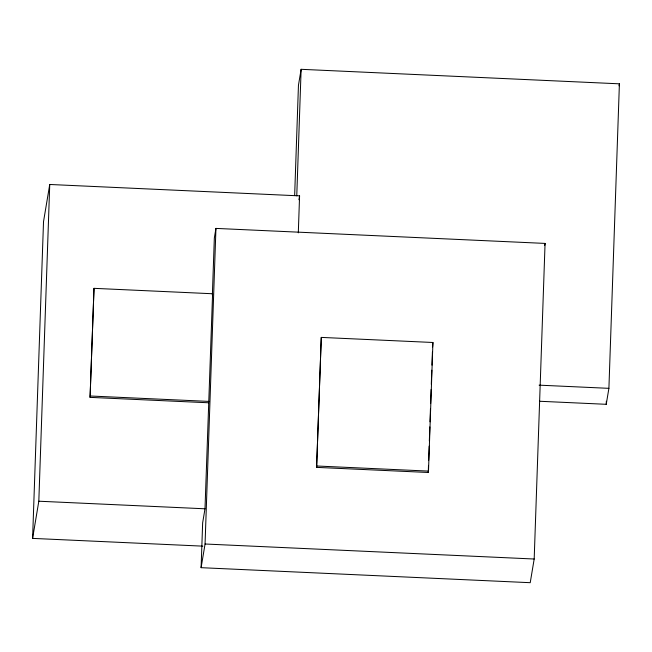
<?xml version="1.0" encoding="UTF-8"?>
<svg xmlns="http://www.w3.org/2000/svg" width="652" height="652" viewBox="0 0 652 652"><rect width="100%" height="100%" fill="white"/><g stroke="black" fill="none" stroke-linecap="round" stroke-linejoin="round"><path stroke-width="0.98" d="M202.845 546.148L32.6 538.389L43.521 221.639L49.739 184.475L299.578 195.869L298.306 232.854M32.6 538.389L38.818 501.217L49.739 184.475M208.656 402.781L90.066 397.37L94.01 288.339L212.593 293.75L204.997 508.796L202.65 522.839L201.101 567.68L530.223 582.692L534.184 559.017L545.064 243.416L215.942 228.404L214.337 238.037L212.365 295.12L212.593 293.75M90.066 397.37L94.01 288.339M201.101 567.68L205.062 544.004L215.942 228.404M294.647 195.592L298.453 85.273L301.126 69.308L619.4 83.823L608.903 388.339L606.23 404.305L539.481 401.257M296.766 195.812L301.126 69.308M316.611 467.378L321.273 337.402L432.928 342.487L428.494 471.094L428.258 472.472L316.611 467.378L321.273 337.402M428.258 472.472L428.503 465.381M428.682 460.32L429.171 446.147M429.342 441.078L429.831 426.905M430.01 421.844L430.459 408.674M430.638 403.612L431.127 389.44M431.298 384.37L431.787 370.197M431.966 365.136L432.415 351.966M432.594 346.905L432.928 342.487M606.23 404.305L606.336 401.257M298.934 199.724L299.578 195.869M544.73 245.405L545.064 243.416M619.066 85.819L619.4 83.823M539.114 385.153L608.903 388.339M90.294 396L208.885 401.404M316.839 466.001L428.494 471.094M38.818 501.217L204.997 508.796M205.062 544.004L534.184 559.017"/></g></svg>
